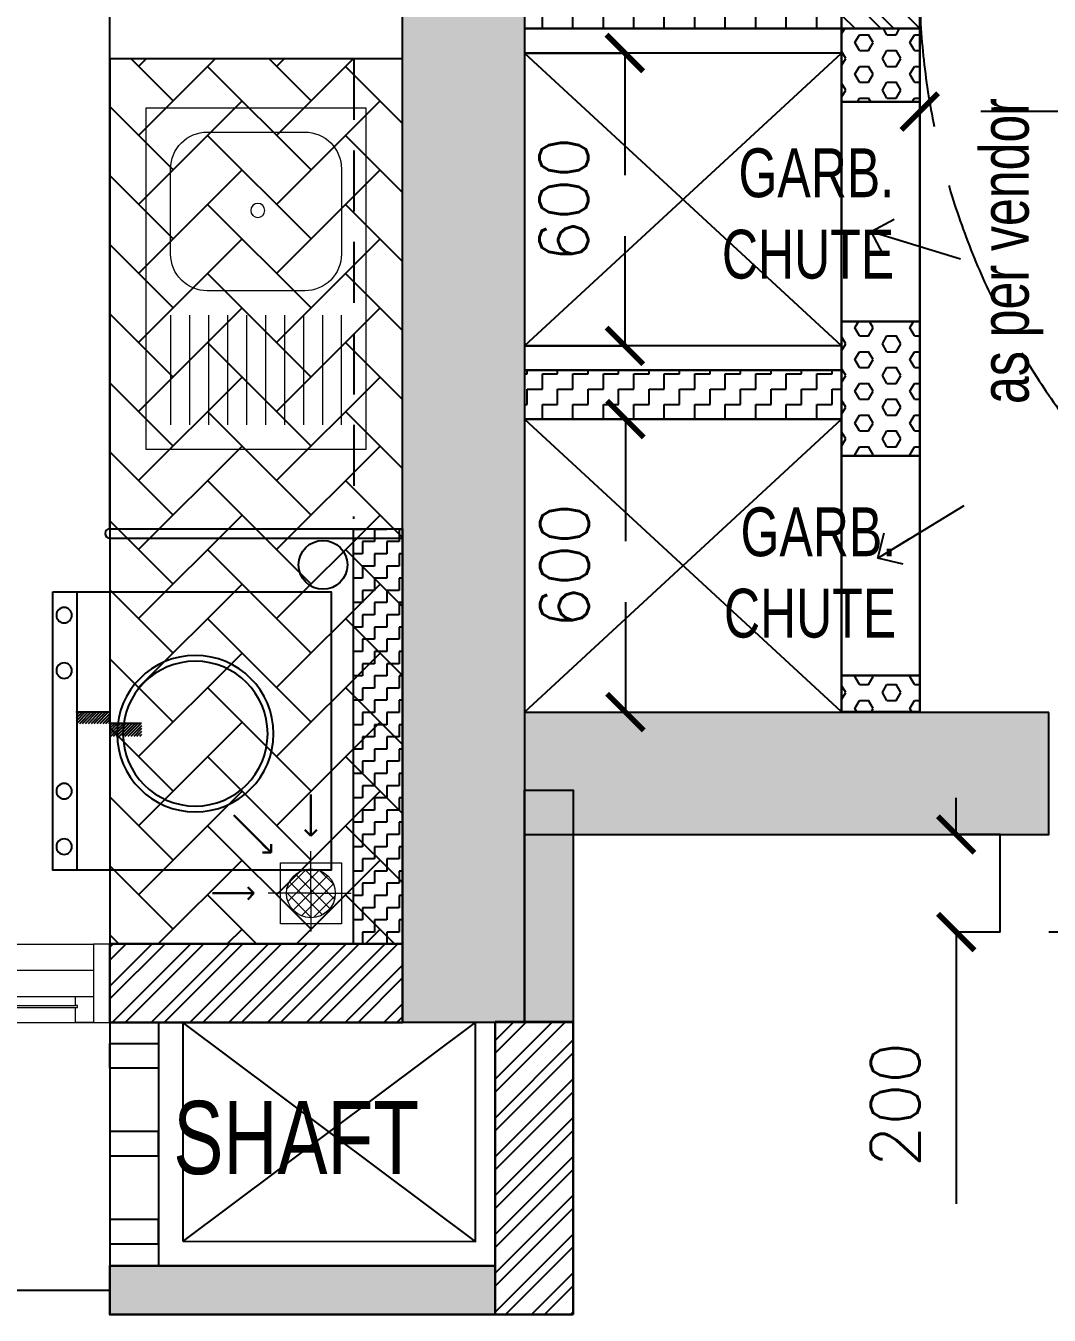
# Model space of a CAD drawing. Header units: millimetres. Extents: x 1181448 to 1317632, y -5734806 to -5633961.
# Drawn here: x 1195910 to 1198008, y -5720210 to -5717568 of the extents above; entities that cross this region are included whole.
import ezdxf

# ---------------------------------------------------------------- set-up
doc = ezdxf.new("R2010")
doc.units = ezdxf.units.MM
doc.header["$LTSCALE"] = 1000
doc.header["$MEASUREMENT"] = 0
for name, pattern in [('3BHK-A$1$( Hidden )', [0.375, 0.25, -0.125]), ('3BHK-A$1$AUDIT_D_120904163729-0', [0]), ('AUDIT_D_120904163729-0', [0]), ('T8 - TYPICAL FLOOR CORE$0$T8 - TYPICAL FLOOR CORE$0$T10-TYPICAL FLOOR CORE$0$HIDDEN', [0.375, 0.25, -0.125]), ('T8 - TYPICAL FLOOR CORE$1$AUDIT_D_120904163729-0', [0]), ('T8 - TYPICAL FLOOR CORE$1$HIDDEN', [0.375, 0.25, -0.125]), ('T8(T9 IS SIMILAR) - TYPICAL FLOOR ELEVATION$1$AUDIT_D_120904163729-0', [0]), ('T8(T9 IS SIMILAR) - TYPICAL FLOOR ELEVATION$1$HIDDEN', [0.375, 0.25, -0.125])]:
    doc.linetypes.add(name, pattern=pattern)
doc.layers.get('0').update_dxf_attribs({"linetype": 'AUDIT_D_120904163729-0'})
for name, color, linetype in [('3BHK-A$0$$0$A-SERVICES CUTOUT', 8, 'Continuous'), ('3BHK-A$0$$1$LEDGE WALL', 5, 'Continuous'), ('3BHK-A$0$a-tile drop', 3, 'Continuous'), ('3BHK-A$0$APT PLANS-typ$0$TILEDROP', 3, 'Continuous'), ('3BHK-A$0$LEDGE WALL', 5, 'Continuous'), ('3BHK-A$1$$0$a-KIT FIX', 251, 'Continuous'), ('3BHK-A$1$$1$A-Elev Feature-Chajja', 13, 'Continuous'), ('3BHK-A$1$$1$CUT-OUT', 49, 'Continuous'), ('3BHK-A$1$A-DECK SUNK 125', 8, 'Continuous'), ('3BHK-A$1$A-HATCH -160', 251, '3BHK-A$1$AUDIT_D_120904163729-0'), ('A_dim', 1, 'Continuous'), ('T8 - TYPICAL FLOOR CORE$0$A-DIMENSIONS', 2, 'T8 - TYPICAL FLOOR CORE$1$HIDDEN'), ('T8 - TYPICAL FLOOR CORE$0$A-HATCH -160', 251, 'T8 - TYPICAL FLOOR CORE$1$AUDIT_D_120904163729-0'), ('T8 - TYPICAL FLOOR CORE$0$STRUC DIM', 30, 'Continuous'), ('T8 - TYPICAL FLOOR CORE$0$T8 - TYPICAL FLOOR CORE$0$CUT-OUT', 49, 'Continuous'), ('T8 - TYPICAL FLOOR CORE$0$T8 - TYPICAL FLOOR CORE$0$T10-TYPICAL FLOOR CORE$0$A-SLAB SUNK-AC LEDGES', 251, 'T8 - TYPICAL FLOOR CORE$0$T8 - TYPICAL FLOOR CORE$0$T10-TYPICAL FLOOR CORE$0$HIDDEN'), ('T8 - TYPICAL FLOOR CORE$1$A-SLAB SUNK-AC LEDGES', 251, 'T8 - TYPICAL FLOOR CORE$1$HIDDEN'), ('T8 - TYPICAL FLOOR CORE$1$HATCH', 8, 'Continuous'), ('T8(T9 IS SIMILAR) - REFUGE FLOOR$1$A_rail', 253, 'Continuous'), ('T8(T9 IS SIMILAR) - TYPICAL FLOOR ELEVATION$0$A-DIM', 1, 'T8(T9 IS SIMILAR) - TYPICAL FLOOR ELEVATION$1$AUDIT_D_120904163729-0'), ('T8(T9 IS SIMILAR) - TYPICAL FLOOR ELEVATION$1$A-WALL-FEATURES', 6, 'T8(T9 IS SIMILAR) - TYPICAL FLOOR ELEVATION$1$AUDIT_D_120904163729-0'), ('T8_REFUGE COLUMNS$0$A-SHEAR WALL THICKENING', 3, 'Continuous'), ('T8_REFUGE COLUMNS$1$A-RCC COLS', 3, 'Continuous')]:
    doc.layers.add(name, color=color, linetype=linetype)
for name, color, linetype, lineweight in [('3BHK-A$0$$1$a-TOI-fixtures', 251, 'Continuous', 0), ('3BHK-A$0$$2$a-Text', 4, 'Continuous', 0), ('3BHK-A$1$$0$Window', 4, 'Continuous', 20), ('3BHK-A$1$$1$A-WALL- 160', 6, 'Continuous', 30), ('3BHK-A$1$a-TOI-fixtures', 251, 'Continuous', 0), ('3BHK-A$1$A-WALL- 160', 6, 'Continuous', 30), ('T8 - TYPICAL FLOOR CORE$0$T8 - TYPICAL FLOOR CORE$0$A-WALL- 160', 6, 'Continuous', 30), ('T8 - TYPICAL FLOOR CORE$0$T8 - TYPICAL FLOOR CORE$1$a-Text', 4, 'Continuous', 0), ('T8(T9 IS SIMILAR) - REFUGE FLOOR$0$D&W', 8, 'Continuous', 25)]:
    doc.layers.add(name, color=color, linetype=linetype, lineweight=lineweight)
doc.layers.add('T8_REFUGE COLUMNS$0$COL-HATCH', color=7, linetype='Continuous', lineweight=25, true_color=0xa3a3a3)
doc.styles.add('3BHK-A$0$$2$ARIAL ARROW', font='swisscl.ttf')
doc.styles.add('3BHK-A$0$Romans 1', font='romans.shx', dxfattribs={"height": 100})
doc.styles.add('T8 - TYPICAL FLOOR CORE$0$Romans 1', font='romans.shx', dxfattribs={"height": 100})
doc.styles.add('T8 - TYPICAL FLOOR CORE$0$T8 - TYPICAL FLOOR CORE$1$ARIAL ARROW', font='swisscl.ttf')
doc.styles.add('T8(T9 IS SIMILAR) - TYPICAL FLOOR ELEVATION$0$Romans 1', font='romans.shx', dxfattribs={"height": 100})
doc.dimstyles.new('3BHK-A$0$ALPINE S', dxfattribs={"dimscale": 0, "dimtxt": 100, "dimasz": 75, "dimexe": 0, "dimexo": 0, "dimgap": 75, "dimtad": 1, "dimdec": 0, "dimzin": 0, "dimdsep": 46, "dimtxsty": '3BHK-A$0$Romans 1', "dimblk": '3BHK-A$0$_ArchTick', "dimcen": 0.09, "dimclrd": 256, "dimclre": 256, "dimclrt": 7, "dimadec": 0, "dimazin": 0, "dimtfac": 1, "dimtdec": 0, "dimtofl": 0, "dimtmove": 1, "dimatfit": 0, "dimldrblk": '3BHK-A$0$_Open90', "dimfxl": 1, "dimtolj": 1, "dimtzin": 0, "dimarcsym": 0})
doc.dimstyles.new('T8 - TYPICAL FLOOR CORE$0$ALPINE S', dxfattribs={"dimscale": 0, "dimtxt": 100, "dimasz": 75, "dimexe": 0, "dimexo": 0, "dimgap": 75, "dimtad": 1, "dimdec": 0, "dimzin": 0, "dimdsep": 46, "dimtxsty": 'T8 - TYPICAL FLOOR CORE$0$Romans 1', "dimblk": 'T8 - TYPICAL FLOOR CORE$0$_ArchTick', "dimcen": 0.09, "dimclrd": 256, "dimclre": 256, "dimclrt": 7, "dimadec": 0, "dimazin": 0, "dimtfac": 1, "dimtdec": 0, "dimtofl": 0, "dimtmove": 1, "dimatfit": 0, "dimldrblk": 'T8 - TYPICAL FLOOR CORE$0$_Open90', "dimfxl": 1, "dimtolj": 1, "dimtzin": 0, "dimarcsym": 0})
doc.dimstyles.new('T8(T9 IS SIMILAR) - TYPICAL FLOOR ELEVATION$0$ALPINE S', dxfattribs={"dimscale": 0, "dimtxt": 100, "dimasz": 75, "dimexe": 0, "dimexo": 0, "dimgap": 75, "dimtad": 1, "dimdec": 0, "dimzin": 0, "dimdsep": 46, "dimtxsty": 'T8(T9 IS SIMILAR) - TYPICAL FLOOR ELEVATION$0$Romans 1', "dimblk": 'T8(T9 IS SIMILAR) - TYPICAL FLOOR ELEVATION$0$_ArchTick', "dimcen": 0.09, "dimclrd": 256, "dimclre": 256, "dimclrt": 7, "dimadec": 0, "dimazin": 0, "dimtfac": 1, "dimtdec": 0, "dimtofl": 0, "dimtmove": 1, "dimatfit": 0, "dimldrblk": 'T8(T9 IS SIMILAR) - TYPICAL FLOOR ELEVATION$0$_Open90', "dimfxl": 1, "dimtolj": 1, "dimtzin": 0, "dimarcsym": 0})

# ---------------------------------------------------------------- blocks, each defined once
blk = doc.blocks.new('T8 - TYPICAL FLOOR CORE$0$_ArchTick')
at = {"color": 0, "linetype": 'ByBlock', "const_width": 0.15}
blk.add_lwpolyline([(-0.5, -0.5), (0.5, 0.5)], dxfattribs=at)
blk = doc.blocks.new('*D235')
at = {"layer": 'T8 - TYPICAL FLOOR CORE$0$A-DIMENSIONS', "linetype": 'T8 - TYPICAL FLOOR CORE$1$HIDDEN', "lineweight": -2, "transparency": 16777216}
for p, q in [((1197742.2, -5717924.3), (1197742.2, -5717743.8)), ((1199242.2, -5717925.3), (1199242.2, -5717743.8))]:
    blk.add_line(p, q, dxfattribs=at)
at = {"layer": 'T8 - TYPICAL FLOOR CORE$0$A-DIMENSIONS', "lineweight": -2, "transparency": 16777216}
blk.add_line((1199242.2, -5717743.8), (1197742.2, -5717743.8), dxfattribs=at)
at = {"layer": 'T8 - TYPICAL FLOOR CORE$0$A-DIMENSIONS', "linetype": 'ByBlock', "lineweight": -2, "transparency": 16777216, "xscale": 75, "yscale": 75, "zscale": 75, "rotation": 180}
blk.add_blockref('T8 - TYPICAL FLOOR CORE$0$_ArchTick', (1197742.2, -5717743.8), dxfattribs=at)
at = {"layer": 'T8 - TYPICAL FLOOR CORE$0$A-DIMENSIONS', "linetype": 'ByBlock', "lineweight": -2, "transparency": 16777216, "xscale": 75, "yscale": 75, "zscale": 75}
blk.add_blockref('T8 - TYPICAL FLOOR CORE$0$_ArchTick', (1199242.2, -5717743.8), dxfattribs=at)
at = {"layer": 'T8 - TYPICAL FLOOR CORE$0$A-DIMENSIONS', "color": 7, "linetype": 'ByBlock', "transparency": 16777216, "insert": (1198492.2, -5717618.8), "char_height": 100, "attachment_point": 5, "style": 'T8 - TYPICAL FLOOR CORE$0$Romans 1'}
blk.add_mtext('\\A1;1500', dxfattribs=at)
blk = doc.blocks.new('T8 - TYPICAL FLOOR CORE$0$_Open90')
at = {"color": 0, "linetype": 'ByBlock', "lineweight": -2}
for p, q in [((-0.5, 0.5), (0, 0)), ((0, 0), (-1, 0)), ((0, 0), (-0.5, -0.5))]:
    blk.add_line(p, q, dxfattribs=at)
blk = doc.blocks.new('*D226')
at = {"layer": 'T8 - TYPICAL FLOOR CORE$0$A-DIMENSIONS', "linetype": 'T8 - TYPICAL FLOOR CORE$1$HIDDEN', "lineweight": -2, "transparency": 16777216}
for p, q in [((1196933, -5718373.9), (1197139.2, -5718373.9)), ((1196933, -5718974.2), (1197139.2, -5718974.2))]:
    blk.add_line(p, q, dxfattribs=at)
at = {"layer": 'T8 - TYPICAL FLOOR CORE$0$A-DIMENSIONS', "lineweight": -2, "transparency": 16777216}
blk.add_line((1197139.2, -5718373.9), (1197139.2, -5718974.2), dxfattribs=at)
at = {"layer": 'T8 - TYPICAL FLOOR CORE$0$A-DIMENSIONS', "linetype": 'ByBlock', "lineweight": -2, "transparency": 16777216, "xscale": 75, "yscale": 75, "zscale": 75}
for p, rotation in [((1197139.2, -5718373.9), 90), ((1197139.2, -5718974.2), 270)]:
    blk.add_blockref('T8 - TYPICAL FLOOR CORE$0$_ArchTick', p, dxfattribs=dict(at, rotation=rotation))
at = {"layer": 'T8 - TYPICAL FLOOR CORE$0$A-DIMENSIONS', "color": 7, "linetype": 'ByBlock', "transparency": 16777216, "insert": (1197014.2, -5718674.1), "char_height": 100, "attachment_point": 5, "rotation": 90, "style": 'T8 - TYPICAL FLOOR CORE$0$Romans 1'}
blk.add_mtext('\\A1;600', dxfattribs=at)
blk = doc.blocks.new('*D228')
at = {"layer": 'T8 - TYPICAL FLOOR CORE$0$A-DIMENSIONS', "linetype": 'T8 - TYPICAL FLOOR CORE$1$HIDDEN', "lineweight": -2, "transparency": 16777216}
for p, q in [((1196933, -5717623.9), (1197137.9, -5717623.9)), ((1196933, -5718223.9), (1197137.9, -5718223.9))]:
    blk.add_line(p, q, dxfattribs=at)
at = {"layer": 'T8 - TYPICAL FLOOR CORE$0$A-DIMENSIONS', "lineweight": -2, "transparency": 16777216}
blk.add_line((1197137.9, -5717623.9), (1197137.9, -5718223.9), dxfattribs=at)
at = {"layer": 'T8 - TYPICAL FLOOR CORE$0$A-DIMENSIONS', "linetype": 'ByBlock', "lineweight": -2, "transparency": 16777216, "xscale": 75, "yscale": 75, "zscale": 75}
for p, rotation in [((1197137.9, -5717623.9), 90), ((1197137.9, -5718223.9), 270)]:
    blk.add_blockref('T8 - TYPICAL FLOOR CORE$0$_ArchTick', p, dxfattribs=dict(at, rotation=rotation))
at = {"layer": 'T8 - TYPICAL FLOOR CORE$0$A-DIMENSIONS', "color": 7, "linetype": 'ByBlock', "transparency": 16777216, "insert": (1197012.9, -5717923.9), "char_height": 100, "attachment_point": 5, "rotation": 90, "style": 'T8 - TYPICAL FLOOR CORE$0$Romans 1'}
blk.add_mtext('\\A1;600', dxfattribs=at)
blk = doc.blocks.new('T8_REFUGE COLUMNS$0$A$C277F3394')
at = {"layer": 'T8_REFUGE COLUMNS$0$A-SHEAR WALL THICKENING', "linetype": 'ByBlock', "true_color": 0xa3a3a3}
h = blk.add_hatch(color=253, dxfattribs=at)
h.dxf.hatch_style = 1
h.paths.add_polyline_path([(-8060.3, -385.5), (-8160.2, -385.5), (-8160.2, 90.8), (-8060.3, 90.8)])
at = {"layer": 'T8_REFUGE COLUMNS$0$A-SHEAR WALL THICKENING', "linetype": 'ByBlock'}
blk.add_lwpolyline([(-8060.3, -385.5), (-8160.2, -385.5), (-8160.2, 90.8), (-8060.3, 90.8)], close=True, dxfattribs=at)
blk = doc.blocks.new('T8_REFUGE COLUMNS$0$A$C46A13422')
at = {"layer": 'T8_REFUGE COLUMNS$0$A-SHEAR WALL THICKENING', "linetype": 'ByBlock'}
blk.add_blockref('T8_REFUGE COLUMNS$0$A$C277F3394', (-5609.8, -7500), dxfattribs=at)
blk = doc.blocks.new('T8_REFUGE COLUMNS')
at = {"layer": 'T8_REFUGE COLUMNS$0$COL-HATCH', "linetype": 'ByBlock'}
h = blk.add_hatch(color=256, dxfattribs=at)
h.dxf.hatch_style = 1
h.paths.add_polyline_path([(1196682.1, -5715374.9), (1196932.1, -5715374.9), (1196932.1, -5719609.9), (1196682.1, -5719609.9)])
h = blk.add_hatch(color=256, dxfattribs=at)
h.dxf.hatch_style = 1
h.paths.add_polyline_path([(1198007.1, -5718974.9), (1196932.1, -5718974.9), (1196932.1, -5719224.9), (1198007.1, -5719224.9)])
at = {"layer": 'T8_REFUGE COLUMNS$1$A-RCC COLS', "linetype": 'ByBlock'}
for points in [[(1196682.1, -5715374.9), (1196932.1, -5715374.9), (1196932.1, -5719609.9), (1196682.1, -5719609.9)], [(1198007.1, -5718974.9), (1196932.1, -5718974.9), (1196932.1, -5719224.9), (1198007.1, -5719224.9)]]:
    blk.add_lwpolyline(points, close=True, dxfattribs=at)
blk.add_blockref('T8_REFUGE COLUMNS$0$A$C46A13422', (1210702.1, -5711724.9), dxfattribs=at)
blk = doc.blocks.new('3BHK-A$1$$0$1500')
at = {"layer": '3BHK-A$1$$0$Window', "color": 1, "lineweight": 13}
for p, q in [((1150276.5, -5694418.8), (1148842.5, -5694418.8)), ((1149307.5, -5694418.8), (1148880, -5694418.8)), ((1149307.5, -5694472.1), (1148880, -5694472.1)), ((1149773.7, -5694472.1), (1149345, -5694472.1)), ((1149811.2, -5694472.1), (1150276.5, -5694472.1)), ((1149307.5, -5694525.5), (1148842.5, -5694525.5)), ((1149773.7, -5694525.5), (1149345, -5694525.5)), ((1150239, -5694525.5), (1149811.2, -5694525.5)), ((1149773.7, -5694578.8), (1148842.5, -5694578.8)), ((1150239, -5694578.8), (1149811.2, -5694578.8))]:
    blk.add_line(p, q, dxfattribs=at)
at = {"layer": '3BHK-A$1$$0$Window', "color": 5, "lineweight": 13}
for p, q in [((1149307.5, -5694449.1), (1148880, -5694449.1)), ((1149307.5, -5694453.6), (1148880, -5694453.6)), ((1149773.7, -5694490.7), (1149345, -5694490.7)), ((1149773.7, -5694506.9), (1149345, -5694506.9)), ((1150239, -5694544.1), (1149811.2, -5694544.1)), ((1150239, -5694560.2), (1149811.2, -5694560.2))]:
    blk.add_line(p, q, dxfattribs=at)
at = {"layer": '3BHK-A$1$$0$Window', "color": 4, "lineweight": 13}
for points in [[(1148842.5, -5694418.8), (1148809.5, -5694418.8), (1148809.5, -5694578.8), (1148842.5, -5694578.8)], [(1148880, -5694453.6), (1148880, -5694472.1), (1148842.5, -5694472.1), (1148842.5, -5694418.8), (1148880, -5694418.8), (1148880, -5694449.1), (1148875.5, -5694449.1), (1148875.5, -5694453.6)], [(1149307.5, -5694453.6), (1149307.5, -5694472.1), (1149345, -5694472.1), (1149345, -5694418.8), (1149307.5, -5694418.8), (1149307.5, -5694449.1), (1149312, -5694449.1), (1149312, -5694453.6)], [(1150309.5, -5694418.8), (1150276.5, -5694418.8), (1150276.5, -5694578.8), (1150309.5, -5694578.8)], [(1149345, -5694506.9), (1149345, -5694525.5), (1149307.5, -5694525.5), (1149307.5, -5694472.1), (1149345, -5694472.1), (1149345, -5694490.7), (1149340.5, -5694490.7), (1149340.5, -5694506.9)], [(1149773.7, -5694506.9), (1149773.7, -5694525.5), (1149811.2, -5694525.5), (1149811.2, -5694472.1), (1149773.7, -5694472.1), (1149773.7, -5694490.7), (1149778.2, -5694490.7), (1149778.2, -5694506.9)], [(1149811.2, -5694560.2), (1149811.2, -5694578.8), (1149773.7, -5694578.8), (1149773.7, -5694525.5), (1149811.2, -5694525.5), (1149811.2, -5694544.1), (1149806.7, -5694544.1), (1149806.7, -5694560.2)], [(1150239, -5694560.2), (1150239, -5694578.8), (1150276.5, -5694578.8), (1150276.5, -5694525.5), (1150239, -5694525.5), (1150239, -5694544.1), (1150243.5, -5694544.1), (1150243.5, -5694560.2)]]:
    blk.add_lwpolyline(points, close=True, dxfattribs=at)
blk = doc.blocks.new('3BHK-A$0$$0$WM-flat-1')
at = {"layer": '3BHK-A$1$$0$a-KIT FIX'}
blk.add_line((-110.3, -114.8), (-680.7, -114.8), dxfattribs=at)
blk.add_lwpolyline([(-680.7, -64.8), (-680.7, -635.2), (-110.3, -635.2), (-110.3, -64.8)], close=True, dxfattribs=at)
for centre, radius in [((-632.6, -87.9), 15.9), ((-519, -87.9), 15.9), ((-272.1, -87.9), 15.9), ((-158.4, -87.9), 15.9), ((-389.9, -356.8), 160.3), ((-389.9, -356.8), 148.3)]:
    blk.add_circle(centre, radius, dxfattribs=at)
blk = doc.blocks.new('3BHK-A$0$$0$SINK1-flat-1')
at = {"layer": '3BHK-A$0$$1$a-TOI-fixtures'}
for p, q in [((-275, -50), (-50, -50)), ((-275, -88.9), (-50, -88.9)), ((-275, -127.8), (-50, -127.8)), ((-275, -166.7), (-50, -166.7)), ((-275, -205.6), (-50, -205.6)), ((-275, -244.4), (-50, -244.4)), ((-275, -283.3), (-50, -283.3)), ((-275, -322.2), (-50, -322.2)), ((-275, -361.1), (-50, -361.1)), ((-50, -400), (-275, -400))]:
    blk.add_line(p, q, dxfattribs=at)
blk.add_lwpolyline([(-700, 0), (-700, -450), (0, -450), (0, 0)], close=True, dxfattribs=at)
blk.add_lwpolyline([(-400, -50), (-575, -50, 0.414214), (-650, -125), (-650, -325, 0.414214), (-575, -400), (-400, -400, 0.414214), (-325, -325), (-325, -125, 0.414214)], format="xyb", close=True, dxfattribs=at)
at = {"layer": '3BHK-A$0$$1$a-TOI-fixtures', "linetype": 'Continuous'}
blk.add_circle((-489.5, -228.6), 14.4, dxfattribs=at)
blk = doc.blocks.new('3BHK-A$0$TILE DROP -x')
at = {"layer": '3BHK-A$0$APT PLANS-typ$0$TILEDROP'}
h = blk.add_hatch(dxfattribs=at)
h.set_pattern_fill('ACET-2D-ANSI31', color=8, scale=90, angle=90, style=0)
h.set_pattern_definition([(135, (-851695.914, 5365039.183), (-7.954951288, -7.954951288), [])])
h.paths.add_polyline_path([(-58323.9, -19205.9), (-58323.9, -19023.7), (-58261.5, -19023.7), (-58261.5, -19205.9)])
edge = h.paths.add_edge_path()
edge.add_line((-58323.9, -19381.2), (-58393.7, -19381.2))
edge.add_line((-58323.9, -19205.9), (-58323.9, -19381.2))
edge.add_line((-58393.1, -19205.9), (-58323.9, -19205.9))
edge.add_line((-58393.1, -19381.2), (-58393.1, -19205.9))
at = {"layer": '3BHK-A$0$APT PLANS-typ$0$TILEDROP', "color": 1}
blk.add_line((-58153.9, -19205.9), (-58434, -19205.9), dxfattribs=at)
at = {"layer": '3BHK-A$0$APT PLANS-typ$0$TILEDROP', "color": 20, "const_width": 10}
for points in [[(-58261.5, -19205.9), (-58261.5, -19023.7)], [(-58323.9, -19381.2), (-58323.9, -19205.9)], [(-58323.9, -19205.9), (-58261.5, -19205.9)]]:
    blk.add_lwpolyline(points, dxfattribs=at)
blk = doc.blocks.new('3BHK-A$0$_ArchTick')
at = {"color": 0, "linetype": 'ByBlock', "const_width": 0.15}
blk.add_lwpolyline([(-0.5, -0.5), (0.5, 0.5)], dxfattribs=at)
blk = doc.blocks.new('3BHK-A$0$_Open90')
at = {"color": 0, "linetype": 'ByBlock', "lineweight": -2}
for p, q in [((0, 0), (-1, 0)), ((-0.5, 0.5), (0, 0)), ((0, 0), (-0.5, -0.5))]:
    blk.add_line(p, q, dxfattribs=at)
blk = doc.blocks.new('T8(T9 IS SIMILAR) - TYPICAL FLOOR ELEVATION$0$_ArchTick')
at = {"color": 0, "linetype": 'ByBlock', "const_width": 0.15}
blk.add_lwpolyline([(-0.5, -0.5), (0.5, 0.5)], dxfattribs=at)
blk = doc.blocks.new('*D2263')
at = {"layer": 'T8(T9 IS SIMILAR) - TYPICAL FLOOR ELEVATION$0$A-DIM', "lineweight": -2, "transparency": 16777216}
for p, q in [((1197817, -5719224.9), (1197817, -5719149.9)), ((1197817, -5719424.9), (1197817, -5719982))]:
    blk.add_line(p, q, dxfattribs=at)
at = {"layer": 'T8(T9 IS SIMILAR) - TYPICAL FLOOR ELEVATION$0$A-DIM', "linetype": 'T8(T9 IS SIMILAR) - TYPICAL FLOOR ELEVATION$1$HIDDEN', "lineweight": -2, "transparency": 16777216}
for p, q in [((1197907.1, -5719224.9), (1197817, -5719224.9)), ((1197907.1, -5719424.9), (1197817, -5719424.9))]:
    blk.add_line(p, q, dxfattribs=at)
at = {"layer": 'T8(T9 IS SIMILAR) - TYPICAL FLOOR ELEVATION$0$A-DIM', "linetype": 'ByBlock', "lineweight": -2, "transparency": 16777216, "xscale": 75, "yscale": 75, "zscale": 75}
for p, rotation in [((1197817, -5719224.9), 270), ((1197817, -5719424.9), 90)]:
    blk.add_blockref('T8(T9 IS SIMILAR) - TYPICAL FLOOR ELEVATION$0$_ArchTick', p, dxfattribs=dict(at, rotation=rotation))
at = {"layer": 'T8(T9 IS SIMILAR) - TYPICAL FLOOR ELEVATION$0$A-DIM', "color": 7, "linetype": 'ByBlock', "transparency": 16777216, "insert": (1197692, -5719778.4), "char_height": 100, "attachment_point": 5, "rotation": 90, "style": 'T8(T9 IS SIMILAR) - TYPICAL FLOOR ELEVATION$0$Romans 1'}
blk.add_mtext('\\A1;200', dxfattribs=at)
blk = doc.blocks.new('T8(T9 IS SIMILAR) - TYPICAL FLOOR ELEVATION$0$_Open90')
at = {"color": 0, "linetype": 'ByBlock', "lineweight": -2}
for p, q in [((-0.5, 0.5), (0, 0)), ((0, 0), (-1, 0)), ((0, 0), (-0.5, -0.5))]:
    blk.add_line(p, q, dxfattribs=at)
blk = doc.blocks.new('T8 - TYPICAL FLOOR CORE')
at = {"layer": 'T8 - TYPICAL FLOOR CORE$0$A-HATCH -160', "linetype": 'ByBlock'}
h = blk.add_hatch(dxfattribs=at)
h.set_pattern_fill('ZIGZAG', color=256, scale=250)
h.set_pattern_definition([(9e-15, (5e-08, 50), (31.25, 31.25), [31.25, -31.25]), (90, (31.25, 50), (-31.25, 31.25), [31.25, -31.25])])
h.paths.add_polyline_path([(1196932.3, -5717473.9), (1197582.2, -5717473.9), (1197582.2, -5717573.9), (1196932.3, -5717573.9)])
h = blk.add_hatch(dxfattribs=at)
h.set_pattern_fill('ZIGZAG', color=256, scale=250)
h.set_pattern_definition([(9e-15, (7e-09, 9e-10), (31.25, 31.25), [31.25, -31.25]), (90, (31.25, 9e-10), (-31.25, 31.25), [31.25, -31.25])])
h.paths.add_polyline_path([(1196932.3, -5718273.9), (1197582.2, -5718273.9), (1197582.2, -5718373.9), (1196932.1, -5718373.9)])
at = {"layer": 'T8 - TYPICAL FLOOR CORE$0$T8 - TYPICAL FLOOR CORE$0$T10-TYPICAL FLOOR CORE$0$A-SLAB SUNK-AC LEDGES', "linetype": 'ByBlock'}
h = blk.add_hatch(dxfattribs=at)
h.set_pattern_fill('ANSI32', color=256, scale=150)
h.set_pattern_definition([(135, (1196133.07, -5692975.044), (-39.77476, -39.77476), []), (135, (1196133.07, -5692948.53), (-39.77476, -39.77476), [])])
h.paths.add_polyline_path([(1197742.2, -5717573.9), (1197742.2, -5715624.9), (1197582.2, -5715624.9), (1197582.2, -5717573.9)])
h.paths.add_polyline_path([(1197742.2, -5717573.9), (1197582.2, -5717573.9), (1197582.2, -5717573.9), (1197742.2, -5717573.9)])
h.paths.add_polyline_path([(1197582.2, -5717573.9), (1197742.2, -5717573.9), (1197742.2, -5717573.9), (1197582.2, -5717573.9)])
h.paths.add_polyline_path([(1197700.4, -5717573.9), (1197742.2, -5717573.9)], flags=16)
h = blk.add_hatch(dxfattribs=at)
h.set_pattern_fill('HEX', color=256, scale=150)
h.paths.add_polyline_path([(1197582.2, -5717573.9), (1197742.2, -5717573.9), (1197742.2, -5717723.9), (1197582.2, -5717723.9)])
h.paths.add_polyline_path([(1197582.2, -5718173.9), (1197742.2, -5718173.9), (1197742.2, -5718448.9), (1197582.2, -5718448.9)])
h.paths.add_polyline_path([(1197582.2, -5718898.9), (1197742.2, -5718898.9), (1197742.2, -5718974.9), (1197582.2, -5718974.9)])
at = {"layer": 'T8 - TYPICAL FLOOR CORE$0$STRUC DIM'}
for p, q in [((1197582.2, -5717723.9), (1197742.2, -5717723.9)), ((1197582.2, -5718173.9), (1197742.2, -5718173.9))]:
    blk.add_line(p, q, dxfattribs=at)
at = {"layer": 'T8 - TYPICAL FLOOR CORE$0$T8 - TYPICAL FLOOR CORE$0$A-WALL- 160', "linetype": 'ByBlock'}
for p, q in [((1197582.2, -5717723.9), (1197582.2, -5715623.1)), ((1197742.2, -5717723.9), (1197742.2, -5715623.1)), ((1197582.2, -5717573.9), (1196932.3, -5717573.9)), ((1197582.2, -5717573.9), (1197742.2, -5717573.9, -0.4)), ((1197582.2, -5718273.9), (1196932.3, -5718273.9)), ((1197582.2, -5718373.9), (1197582.2, -5718273.9)), ((1197582.2, -5718373.9), (1196932.3, -5718373.9)), ((1197582.2, -5718373.9), (1196932.3, -5718373.9))]:
    blk.add_line(p, q, dxfattribs=at)
for points in [[(1197742.2, -5718973.9), (1197582.2, -5718973.9), (1197582.2, -5717723.9), (1197742.2, -5717723.9)], [(1197582.2, -5718173.9), (1197742.2, -5718173.9), (1197742.2, -5717723.9), (1197582.2, -5717723.9)], [(1197582.2, -5718898.9), (1197742.2, -5718898.9), (1197742.2, -5718448.9), (1197582.2, -5718448.9)]]:
    blk.add_lwpolyline(points, close=True, dxfattribs=at)
at = {"layer": 'T8 - TYPICAL FLOOR CORE$0$T8 - TYPICAL FLOOR CORE$0$CUT-OUT'}
for p, q in [((1197582.2, -5717623.9), (1196932.3, -5717623.9)), ((1197582.2, -5718223.9), (1196932.3, -5717623.9)), ((1196932.3, -5718223.9), (1197582.2, -5717623.9)), ((1197582.2, -5718223.9), (1196932.3, -5717623.9)), ((1196932.3, -5718223.9), (1197582.2, -5717623.9)), ((1197582.2, -5718223.9), (1196932.3, -5718223.9)), ((1197582.2, -5718973.9), (1196932.3, -5718373.9)), ((1196932.3, -5718974.1), (1197582.2, -5718373.9)), ((1197582.2, -5718973.9), (1196932.3, -5718373.9)), ((1196932.3, -5718974.1), (1197582.2, -5718373.9))]:
    blk.add_line(p, q, dxfattribs=at)
at = {"layer": 'T8 - TYPICAL FLOOR CORE$1$A-SLAB SUNK-AC LEDGES', "linetype": 'ByBlock'}
blk.add_line((1194032.5, -5720158.4, 0), (1196082.2, -5720158.4, 0), dxfattribs=at)
at = {"layer": 'T8 - TYPICAL FLOOR CORE$1$HATCH', "linetype": 'T8 - TYPICAL FLOOR CORE$1$HIDDEN'}
blk.add_arc((1199242.9, -5717472.1), 1501.7, 182.0704, 269.9715, dxfattribs=at)
at = {"layer": 'T8 - TYPICAL FLOOR CORE$0$T8 - TYPICAL FLOOR CORE$1$a-Text', "linetype": 'ByBlock', "insert": (1197995.7, -5717716.2, 0.6), "char_height": 100, "width": 1179.938, "attachment_point": 9, "rotation": 90, "style": 'T8 - TYPICAL FLOOR CORE$0$T8 - TYPICAL FLOOR CORE$1$ARIAL ARROW'}
blk.add_mtext('as per vendor', dxfattribs=at)
at = {"layer": 'T8 - TYPICAL FLOOR CORE$0$T8 - TYPICAL FLOOR CORE$1$a-Text', "linetype": 'ByBlock', "char_height": 100, "width": 616.956, "attachment_point": 9, "style": 'T8 - TYPICAL FLOOR CORE$0$T8 - TYPICAL FLOOR CORE$1$ARIAL ARROW'}
for insert in [(1197689.7, -5718087.4), (1197693.9, -5718822.9)]:
    blk.add_mtext('GARB.\\PCHUTE', dxfattribs=dict(at, insert=insert))
at = {"layer": 'T8 - TYPICAL FLOOR CORE$0$A-DIMENSIONS', "linetype": 'ByBlock'}
dim = blk.add_linear_dim(base=(1197742.2, -5717743.8), p1=(1199242.2, -5717925.3), p2=(1197742.2, -5717924.3), dimstyle='T8 - TYPICAL FLOOR CORE$0$ALPINE S', override={"dimscale": 1, "dimfxl": 5, "dimarcsym": 1}, dxfattribs=at)
dim.commit()
dim.dimension.update_dxf_attribs({"geometry": '*D235', "text_midpoint": (1198492.2, -5717618.8)})
for base, p1, p2, picture, middle in [((1197137.9, -5718223.9), (1196933, -5717623.9), (1196933, -5718223.9, 0), '*D228', (1197012.9, -5717923.9)), ((1197139.2, -5718974.2), (1196933, -5718373.9), (1196933, -5718974.2, -0.1), '*D226', (1197014.2, -5718674.1))]:
    dim = blk.add_linear_dim(base=base, p1=p1, p2=p2, angle=90, dimstyle='T8 - TYPICAL FLOOR CORE$0$ALPINE S', override={"dimscale": 1, "dimtxt": 200, "dimfxl": 5, "dimarcsym": 1}, dxfattribs=at)
    dim.commit()
    dim.dimension.update_dxf_attribs({"geometry": picture, "text_midpoint": middle})
for points in [[(1197642.8, -5717989.3), (1197825.6, -5718045.7)], [(1197656.6, -5718658.6), (1197833.1, -5718550.7)]]:
    blk.add_leader(points, dimstyle='T8 - TYPICAL FLOOR CORE$0$ALPINE S', override={"dimscale": 1, "dimfxl": 5, "dimarcsym": 1}, dxfattribs=at)
blk = doc.blocks.new('3BHK-A$0$A$C1DA736AB')
at = {"layer": '3BHK-A$1$a-TOI-fixtures', "linetype": 'ByBlock'}
for points in [[(117, 0.4, 0), (202.3, 0.4, 0)], [(81.7, -82.8, 0), (158.2, -159.9, 0)], [(0.4, -117, 0), (0.4, -202.3, 0)]]:
    blk.add_leader(points, dimstyle='3BHK-A$0$ALPINE S', override={"dimscale": 1, "dimasz": 25, "dimtad": 0, "dimfxl": 5, "dimtfill": 1, "dimarcsym": 1}, dxfattribs=at)
blk = doc.blocks.new('3BHK-A$0$Type-A-First Floor Plan-bottom-up$0$FLOOR TRAP-flat-6')
at = {"layer": '3BHK-A$1$a-TOI-fixtures'}
h = blk.add_hatch(dxfattribs=at)
h.set_pattern_fill('ACET-2D-_USER', color=256, scale=20, angle=45, style=0, double=1, pattern_type=0)
h.set_pattern_definition([(45, (-789896.981, 5385770.066), (-14.142135624, 14.142135624), []), (135, (-789896.981, 5385770.066), (-14.142135624, -14.142135624), [])])
edge = h.paths.add_edge_path()
edge.add_arc((150, 150), 50, 0, 360)
for q in [(150, 228.6), (67.6, 150), (237.4, 150), (150, 63.6)]:
    blk.add_line((150, 150), q, dxfattribs=at)
blk.add_lwpolyline([(87.5, 212.5), (212.5, 212.5), (212.5, 87.5), (87.5, 87.5)], close=True, dxfattribs=at)
blk.add_circle((150, 150), 50, dxfattribs=at)
at = {"layer": '3BHK-A$1$A-WALL- 160', "linetype": 'ByBlock'}
blk.add_blockref('3BHK-A$0$A$C1DA736AB', (149.6, 149.6, 0), dxfattribs=at)
blk = doc.blocks.new('3BHK-A')
at = {"layer": '3BHK-A$0$LEDGE WALL', "linetype": 'ByBlock'}
h = blk.add_hatch(dxfattribs=at)
h.set_pattern_fill('ZIGZAG', color=8, scale=200, angle=180)
h.set_pattern_definition([(180, (1e-08, 0), (-25, -25), [25, -25]), (270, (-25, 0), (25, -25), [25, -25])])
h.paths.add_polyline_path([(1196582.1, -5718598.7), (1196682.3, -5718598.7), (1196682.3, -5719448.8), (1196582.1, -5719448.8)])
at = {"layer": '3BHK-A$1$A-DECK SUNK 125'}
h = blk.add_hatch(dxfattribs=at)
h.set_pattern_fill('AR-HBONE', color=256, scale=25)
h.set_pattern_definition([(45, (-0.65, 1286.84), (1e-14, 141.4213562), [300, -100]), (135, (70.06, 1357.55), (1e-14, 141.4213562), [300, -100])])
h.paths.add_polyline_path([(1196082.2, -5717635.9), (1196082.2, -5719448.6), (1196682.2, -5719448.7), (1196682.2, -5717635.9)])
at = {"layer": '3BHK-A$1$A-HATCH -160', "linetype": 'ByBlock'}
h = blk.add_hatch(dxfattribs=at)
h.set_pattern_fill('ZIGZAG', color=256, scale=250)
h.set_pattern_definition([(9e-15, (1e-08, 0), (31.25, 31.25), [31.25, -31.25]), (90, (31.25, 0), (-31.25, 31.25), [31.25, -31.25])])
h.paths.add_polyline_path([(1185182.8, -5714749.5), (1186532.7, -5714749.5), (1186532.7, -5714149.5), (1186632.7, -5714149.5), (1186632.7, -5714749.5), (1188712.7, -5714749.5), (1188712.7, -5714049.5), (1189032.5, -5714049.5), (1189032.5, -5714149.5), (1188812.7, -5714149.5), (1188812.7, -5715449.5), (1189032.5, -5715449.5), (1189032.5, -5715549.5), (1188712.7, -5715549.5), (1188712.7, -5714849.5), (1186632.7, -5714849.5), (1186632.7, -5715664.5), (1186532.7, -5715664.5), (1186532.7, -5714849.5), (1185182.8, -5714849.5)])
h.paths.add_polyline_path([(1185182.8, -5713249.5), (1185782.7, -5713249.5), (1185782.7, -5713149.5), (1185182.8, -5713149.5)])
h.paths.add_polyline_path([(1186532.7, -5710699.5), (1186632.7, -5710699.5), (1186632.7, -5713249.5), (1186532.7, -5713249.5)])
h.paths.add_polyline_path([(1186532.7, -5717399.5), (1186632.7, -5717399.5), (1186632.7, -5716414.5), (1186532.7, -5716414.5)])
h.paths.add_polyline_path([(1194902.2, -5715375), (1194082.3, -5715375), (1194082.3, -5715475), (1194902.2, -5715475)])
h.paths.add_polyline_path([(1195782.2, -5715375), (1196682.2, -5715375), (1196682.2, -5715475), (1195782.2, -5715475)])
h.paths.add_polyline_path([(1194132.5, -5714149.9), (1196532.4, -5714149.9), (1196532.4, -5714049.9), (1194132.5, -5714049.9)])
h.paths.add_polyline_path([(1197432.4, -5711800.2), (1197532.4, -5711800.2), (1197532.4, -5714149.9), (1197432.4, -5714149.9)])
h.paths.add_polyline_path([(1198282.4, -5714149.9), (1198958.7, -5714149.9), (1198958.7, -5714049.9), (1198282.4, -5714049.9)])
h.paths.add_polyline_path([(1196871.9, -5720208.6), (1196082.2, -5720209.7), (1196082.3, -5720109.7), (1196082.2, -5720109.7), (1196182.2, -5720109.7), (1196871.9, -5720108.6)])
h.paths.add_polyline_path([(1193397.2, -5709939.9), (1193882.3, -5709939.6), (1193882.3, -5710040.1), (1193397.3, -5710040.1)])
h.paths.add_polyline_path([(1186632.7, -5708554.7), (1187192.3, -5708554.8), (1187192.3, -5708654.7), (1186632.7, -5708654.7)])
h.paths.add_polyline_path([(1194182.3, -5715724), (1194082.3, -5715724), (1194082.3, -5715474), (1194182.3, -5715474)])
h = blk.add_hatch(dxfattribs=at)
h.set_pattern_fill('ANSI32', color=256, scale=150, angle=-90)
h.set_pattern_definition([(45, (1184211.52, -5724246.763), (-39.77476, 39.77476), []), (45, (1184238.037, -5724246.763), (-39.77476, 39.77476), [])])
h.paths.add_polyline_path([(1196682.2, -5719448.7), (1196082.3, -5719448.7), (1196082.3, -5719609.9), (1196682.2, -5719609.9)])
h = blk.add_hatch(dxfattribs=at)
h.set_pattern_fill('ANSI32', color=256, scale=150)
h.set_pattern_definition([(45, (99.04, 1285.594), (-39.77475644, 39.77475644), []), (45, (125.557, 1285.594), (-39.77475644, 39.77475644), [])])
h.paths.add_polyline_path([(1196871.9, -5719609.9), (1197031.9, -5719609.9), (1197031.9, -5720209.9), (1196871.9, -5720209.9)])
at = {"layer": '3BHK-A$0$$0$A-SERVICES CUTOUT', "ltscale": 5, "elevation": 0}
for points in [[(1196082.2, -5717635.9), (1196082.2, -5718598.7), (1196682.2, -5718598.7), (1196682.2, -5717635.9)], [(1196082.2, -5717635.9), (1196082.2, -5719448.6), (1196682.2, -5719448.7), (1196682.2, -5717635.9)]]:
    blk.add_lwpolyline(points, close=True, dxfattribs=at)
at = {"layer": '3BHK-A$0$$1$LEDGE WALL', "linetype": '3BHK-A$1$( Hidden )', "ltscale": 0.5, "elevation": 0}
blk.add_lwpolyline([(1196682.2, -5717635.9), (1196582.2, -5717635.9), (1196582.1, -5718578.5)], dxfattribs=at)
at = {"layer": '3BHK-A$0$LEDGE WALL', "elevation": 0}
blk.add_lwpolyline([(1196582.1, -5718598.7), (1196682.3, -5718598.7), (1196682.3, -5719448.8), (1196582.1, -5719448.8)], close=True, dxfattribs=at)
at = {"layer": '3BHK-A$0$LEDGE WALL'}
blk.add_circle((1196519.2, -5718672.6), 50, dxfattribs=at)
at = {"layer": '3BHK-A$1$$0$a-KIT FIX', "color": 1}
for p, q in [((1196082.3, -5718598.7, 0), (1196082.2, -5716442.9, 0)), ((1196082.2, -5718598.7, 0), (1196682.1, -5718598.7)), ((1196082.2, -5718617.7, 0), (1196682.1, -5718617.7))]:
    blk.add_line(p, q, dxfattribs=at)
at = {"layer": '3BHK-A$1$$0$a-KIT FIX', "color": 1, "extrusion": (-4.05548e-05, -3.23745e-10, 1)}
blk.add_arc((1196082.2, -5718608.2, -48.5), 9.5, 90.0004, 270.0004, dxfattribs=at)
at = {"layer": '3BHK-A$1$$1$A-Elev Feature-Chajja', "color": 4, "elevation": 0}
for points in [[(1196082.2, -5719703.5), (1196082.2, -5719653.5), (1196182.2, -5719653.5), (1196182.2, -5719703.5)], [(1196082.2, -5719833.6), (1196082.2, -5719883.6), (1196182.2, -5719883.6), (1196182.2, -5719833.6)], [(1196082.2, -5720013.8), (1196082.2, -5720063.8), (1196182.2, -5720063.8), (1196182.2, -5720013.8)]]:
    blk.add_lwpolyline(points, close=True, dxfattribs=at)
at = {"layer": '3BHK-A$1$$1$A-WALL- 160', "linetype": 'ByBlock'}
for p, q in [((1196871.9, -5720208.6), (1196871.9, -5719608.6)), ((1196871.9, -5719608.6), (1197031.9, -5719608.6)), ((1197031.9, -5719608.6), (1197031.9, -5720208.6)), ((1197031.9, -5720208.6), (1196082.2, -5720208.6, 0))]:
    blk.add_line(p, q, dxfattribs=at)
at = {"layer": '3BHK-A$1$$1$A-WALL- 160', "linetype": 'ByBlock', "elevation": 0}
for points in [[(1196682.2, -5719448.7), (1196082.3, -5719448.7), (1196082.3, -5719609.9), (1196682.2, -5719609.9)], [(1196871.9, -5720108.6), (1196082.2, -5720108.6), (1196082.2, -5720208.6), (1196871.9, -5720208.6)]]:
    blk.add_lwpolyline(points, close=True, dxfattribs=at)
at = {"layer": '3BHK-A$1$$1$CUT-OUT'}
for p, q in [((1196082.2, -5719608.6, 0), (1196082.2, -5720108.6, 0)), ((1196182.2, -5719608.6, 0), (1196182.2, -5720108.6, 0)), ((1196232.2, -5720058.6, 0), (1196831.9, -5719609.9, 0)), ((1196831.9, -5720058.6, 0), (1196232.2, -5719609.9, 0))]:
    blk.add_line(p, q, dxfattribs=at)
at = {"layer": '3BHK-A$1$$1$CUT-OUT', "elevation": 0}
blk.add_lwpolyline([(1196232.2, -5720058), (1196831.9, -5720058.6), (1196831.9, -5719609.9), (1196232.2, -5719609.2)], close=True, dxfattribs=at)
at = {"layer": '3BHK-A$0$a-tile drop', "xscale": 0.3750000000000001, "yscale": 0.3750000000000001, "zscale": 0.3750000000000001, "rotation": 90}
blk.add_blockref('3BHK-A$0$TILE DROP -x', (1188880, -5697125.9, 0), dxfattribs=at)
at = {"layer": '3BHK-A$1$$0$a-KIT FIX', "extrusion": (0, 0, -1), "zscale": -0.9999999999999998, "rotation": 270}
blk.add_blockref('3BHK-A$0$$0$WM-flat-1', (-1195900.8, -5719408.3, 0), dxfattribs=at)
at = {"layer": '3BHK-A$1$$1$A-WALL- 160', "linetype": 'ByBlock', "rotation": 180}
blk.add_blockref('3BHK-A$1$$0$1500', (2344891.7, -11414028.7, -0.5), dxfattribs=at)
at = {"layer": '3BHK-A$1$A-DECK SUNK 125', "extrusion": (0, 0, -1), "zscale": -1, "rotation": 270}
blk.add_blockref('3BHK-A$0$$0$SINK1-flat-1', (-1196157, -5718435.9, 0), dxfattribs=at)
at = {"layer": '3BHK-A$1$a-TOI-fixtures', "extrusion": (0, 0, -1), "xscale": -0.9999999999999998, "zscale": -0.9999999999999998, "rotation": 179.9999999999999}
blk.add_blockref('3BHK-A$0$Type-A-First Floor Plan-bottom-up$0$FLOOR TRAP-flat-6', (-1196644.4, -5719195.4, 0), dxfattribs=at)
at = {"layer": '3BHK-A$0$$2$a-Text', "style": '3BHK-A$0$$2$ARIAL ARROW'}
blk.add_text('SHAFT', height=150, dxfattribs=at).set_placement((1196212.5, -5719920.8, 0))
blk = doc.blocks.new('T8(T9 IS SIMILAR) - TYPICAL FLOOR ELEVATION')
at = {"layer": 'T8(T9 IS SIMILAR) - TYPICAL FLOOR ELEVATION$1$A-WALL-FEATURES', "color": 8, "linetype": 'T8(T9 IS SIMILAR) - TYPICAL FLOOR ELEVATION$1$HIDDEN'}
blk.add_lwpolyline([(1199007.1, -5719224.9), (1199007.1, -5719424.9), (1197907.1, -5719424.9), (1197907.1, -5719224.9)], dxfattribs=at)
at = {"layer": 'T8(T9 IS SIMILAR) - TYPICAL FLOOR ELEVATION$0$A-DIM', "linetype": 'ByBlock'}
dim = blk.add_linear_dim(base=(1197817, -5719224.9), p1=(1197907.1, -5719424.9), p2=(1197907.1, -5719224.9), angle=90, dimstyle='T8(T9 IS SIMILAR) - TYPICAL FLOOR ELEVATION$0$ALPINE S', override={"dimscale": 1, "dimtmove": 0, "dimfxl": 5, "dimarcsym": 1}, dxfattribs=at)
dim.commit()
dim.dimension.update_dxf_attribs({"geometry": '*D2263', "text_midpoint": (1197817, -5719778.4), "dimtype": 128})
blk = doc.blocks.new('T8(T9 IS SIMILAR) - REFUGE FLOOR')
at = {"layer": 'T8(T9 IS SIMILAR) - REFUGE FLOOR$0$D&W', "linetype": 'ByBlock'}
blk.add_blockref('T8 - TYPICAL FLOOR CORE', (0, 0), dxfattribs=at)
blk.add_blockref('3BHK-A', (0, 0), dxfattribs=at)
at = {"layer": 'T8(T9 IS SIMILAR) - REFUGE FLOOR$1$A_rail', "linetype": 'ByBlock'}
blk.add_blockref('T8_REFUGE COLUMNS', (0, 0), dxfattribs=at)
blk.add_blockref('T8(T9 IS SIMILAR) - TYPICAL FLOOR ELEVATION', (0, 0), dxfattribs=at)

msp = doc.modelspace()

# ---------------------------------------------------------------- block references
at = {"layer": 'A_dim', "linetype": 'ByBlock'}
msp.add_blockref('T8(T9 IS SIMILAR) - REFUGE FLOOR', (0, 0), dxfattribs=at)

doc.saveas('drawing.dxf')
